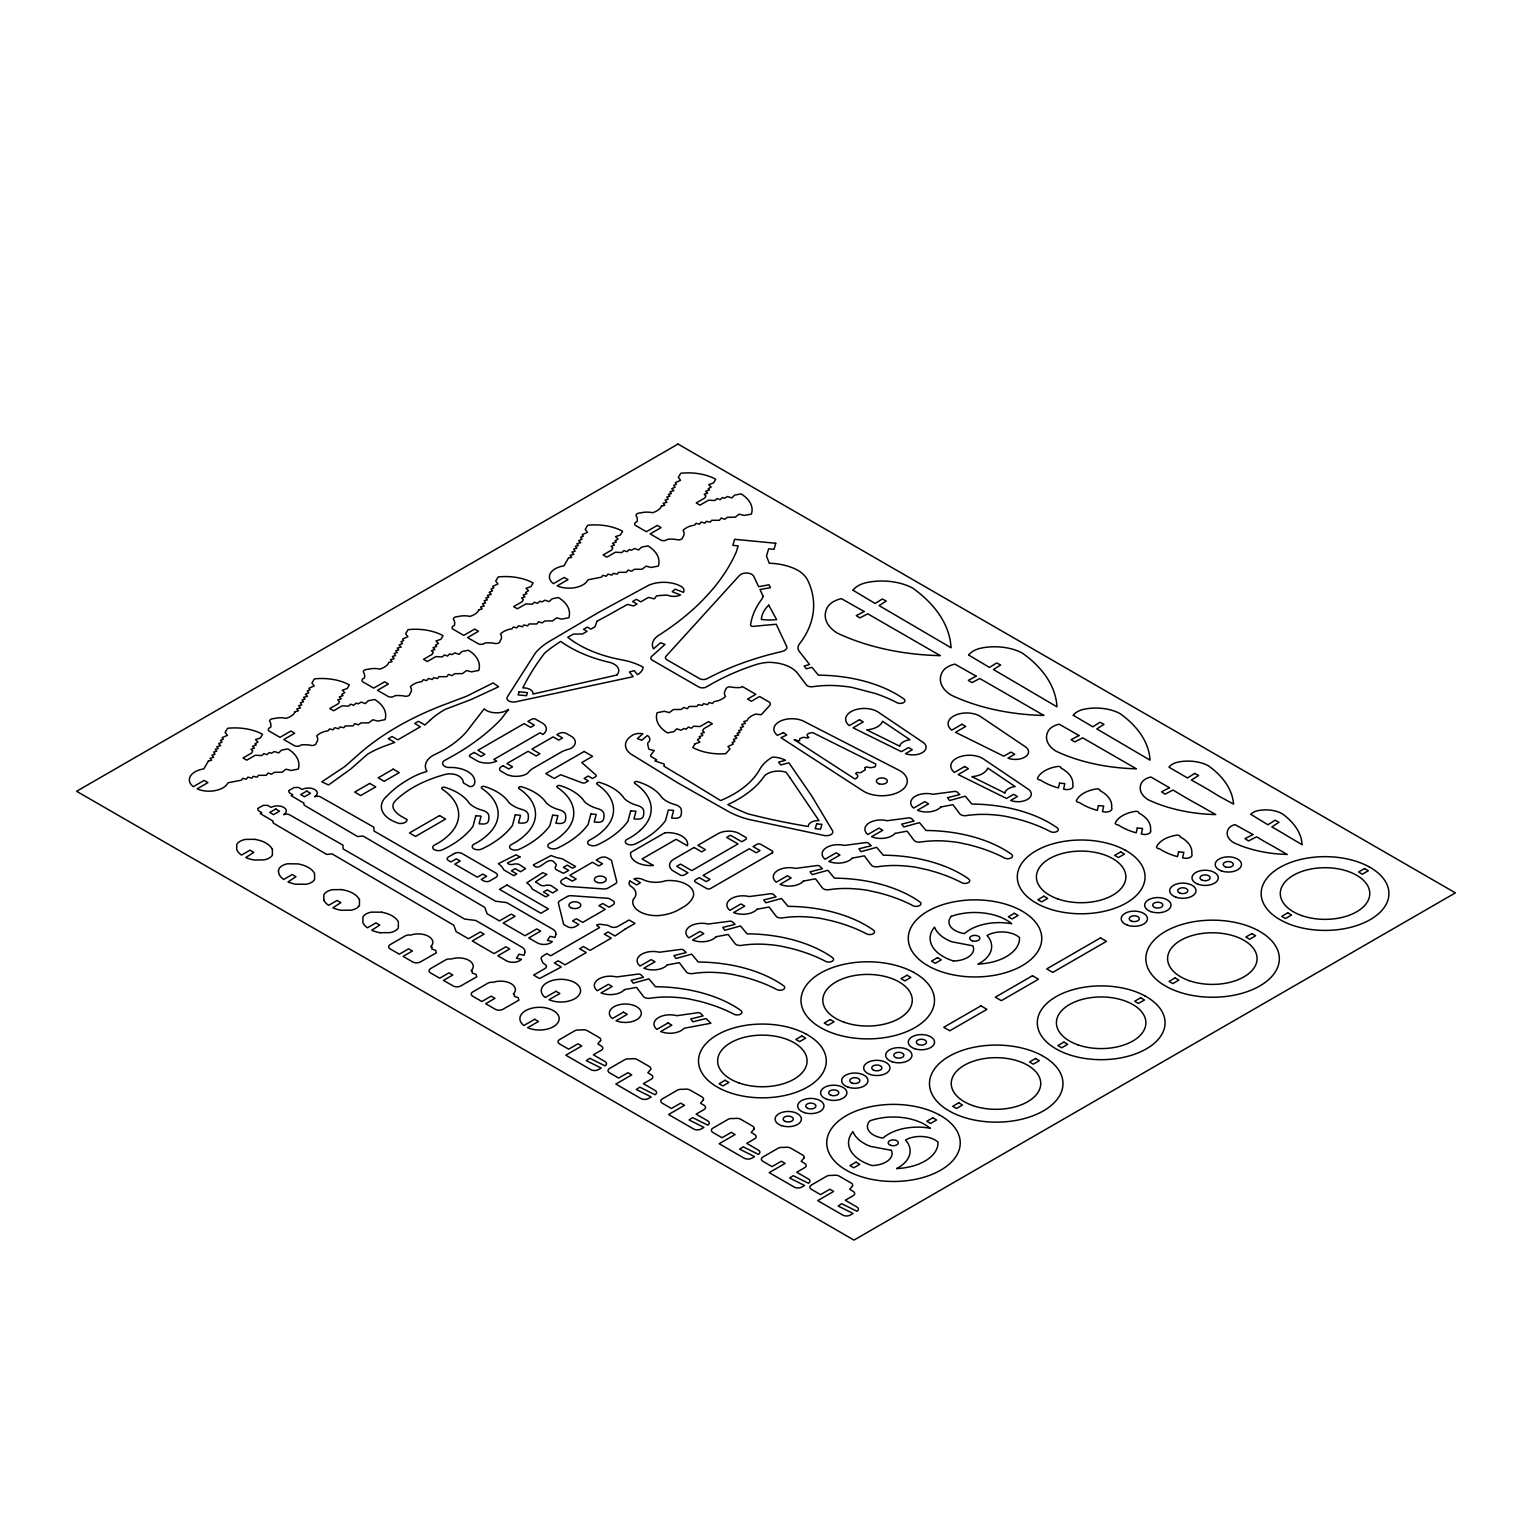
<?xml version="1.0" encoding="UTF-8"?>
<svg xmlns="http://www.w3.org/2000/svg" width="1532" height="1532" viewBox="0 0 1532 1532"><rect width="100%" height="100%" fill="white"/><g stroke="black" fill="none" stroke-linecap="round" stroke-linejoin="round"><path stroke-width="1.5" d="M359.407 905.489L359.503 899.476M772.051 853.018L710.484 888.56A2.662 1.532 0 0 1 706.731 888.56L695.413 882.03A2.662 1.532 0 0 1 695.413 879.866L699.32 877.606L706.271 881.609L710.044 879.425L703.092 875.423L749.301 848.747L756.253 852.769L760.025 850.586L753.074 846.564L756.98 844.304A2.662 1.532 0 0 1 760.734 844.304L772.071 850.835A2.662 1.532 0 0 1 772.051 853.018M254.848 839.325L245.331 839.421A13.156 7.603 0 0 0 236.751 844.553L236.713 849.609A23.842 13.769 0 0 0 241.52 855.086L250.022 850.164L253.795 852.347L245.829 857.537A23.784 13.731 0 0 0 254.523 860.027L264.04 859.892A13.079 7.564 0 0 0 272.37 855.22L272.428 849.188M341.923 889.594L332.406 889.69A13.156 7.603 0 0 0 323.827 894.841L323.788 899.878M380.472 932.72L389.99 932.624A13.079 7.564 0 0 0 398.32 927.932L398.377 921.919A24.704 14.267 0 0 0 381.66 912.249M381.717 912.172L371.28 912.134A13.079 7.564 0 0 0 362.95 916.825L362.892 922.838A24.11 13.922 0 0 0 367.469 927.798L375.972 922.877L379.745 925.06L371.778 930.25A23.784 13.731 0 0 0 380.453 932.739M1257.753 930.326L1261.717 932.605A66.757 38.549 0 0 1 1259.783 985.957A66.757 38.549 0 0 1 1167.384 987.068L1163.439 984.789A66.757 38.549 0 0 1 1165.373 931.456A66.757 38.549 0 0 1 1257.772 930.345M386.409 796.506A32.804 18.939 0 0 0 399.258 823.469A6.607 3.811 0 0 0 407.091 819.62L403.663 817.628A34.202 19.744 0 0 1 394.107 809.873A18.537 10.705 0 0 1 395.562 800.604A113.023 65.263 0 0 1 446.272 774.158A12.141 7.009 0 0 1 459.504 776.513A17.331 10.015 0 0 1 463.373 782.909L469.884 786.682A4.768 2.758 0 0 0 474.211 784.537A24.282 14.018 0 0 0 448.263 767.494A7.354 4.251 0 0 1 442.805 764.43A7.354 4.251 0 0 1 444.969 760.217A272.351 157.241 0 0 0 500.983 719.217L508.547 709.488L506.881 710.331A14.573 8.426 0 0 1 484.169 708.876L466.398 731.875A120.243 69.419 0 0 1 433.92 754.95A26.465 15.282 0 0 0 426.968 771.419A60.974 35.198 0 0 0 412.874 776.973A126.85 73.23 0 0 0 386.504 796.544M254.81 839.383A24.569 14.19 0 0 1 272.275 849.226M323.75 899.878A23.842 13.769 0 0 0 328.595 905.355L337.097 900.452L340.87 902.635L332.904 907.806A23.784 13.731 0 0 0 341.598 910.295L351.115 910.18A13.079 7.564 0 0 0 359.445 905.489M341.885 889.671A24.569 14.19 0 0 1 359.35 899.495M640.433 830.133A67.791 39.143 0 0 0 634.842 783.484A2.107 1.226 0 0 1 637.618 781.665A51.935 29.989 0 0 1 661.92 797.617A30.2 17.446 0 0 0 675.229 804.664A10.647 6.147 0 0 1 681.319 809.815A52.203 30.142 0 0 1 681.3 814.009L680.859 815.694A5.324 3.064 0 0 1 674.903 818.279L671.61 818.031L673.64 810.39L668.335 809.988L665.558 820.52A105.67 61.012 0 0 1 638.04 842.6L635.263 843.941A6.166 3.562 0 0 1 626.684 843.864A5.573 3.217 0 0 1 627.182 839.287L630.112 837.717A71.315 41.172 0 0 0 640.453 830.133M953.574 961.024A44.715 25.814 0 0 1 934.52 927.128A41.211 23.784 0 0 0 939.461 934.328L941.988 936.473A41.211 23.784 0 0 0 951.774 941.797L972.877 945.818A20.835 12.026 0 0 1 953.536 961.004M519.98 856.943L507.494 862.918A3.6 2.068 0 0 0 509.735 864.374A4.328 2.49 0 0 0 513.737 864.144A6.281 3.639 0 0 1 519.099 864.412L525.591 868.644L520.554 871.746L515.173 868.644L511.401 870.827L516.763 873.929L513.756 875.672L503.875 869.965A28.265 16.316 0 0 0 498.34 863.703L516.073 854.799L519.98 856.943M278.403 870.846L279.13 874.485A24.11 13.922 0 0 0 283.707 879.445L292.21 874.523L295.982 876.706L288.016 881.896A24.072 13.903 0 0 0 295.791 884.232L306.228 884.251A13.079 7.564 0 0 0 314.558 879.579L314.615 873.546A24.704 14.267 0 0 0 297.917 863.895L287.518 863.78A13.079 7.564 0 0 0 279.188 868.452L278.403 870.846M808.647 737.562L807.192 737.964A11.299 6.53 0 0 0 803.074 737.352A18.078 10.437 0 0 1 800.087 738.443A7.315 4.232 0 0 0 799.685 740.626L798.325 741.067A13.558 7.832 0 0 0 794.131 739.611L854.703 778.888A6.76 3.907 0 0 0 856.962 777.95A25.47 14.707 0 0 1 857.939 776.035A11.509 6.645 0 0 0 855.641 773.507L856.943 772.358A5.994 3.466 0 0 0 861.156 772.492A25.47 14.707 0 0 1 865.216 769.945A16.239 9.384 0 0 0 864.776 767.609L866.48 766.881A10.628 6.128 0 0 0 871.344 767.666A25.47 14.707 0 0 1 875.059 766.9A16.967 9.805 0 0 0 875.749 764.047L812.783 732.66A9.23 5.324 0 0 0 808.341 733.522L807.096 734.805A8.694 5.017 0 0 0 808.494 737.313L808.647 737.562M533.462 864.948C539.877 873.412 548.073 853.381 555.235 863.473A4.309 2.49 0 0 1 555.58 866.48A6.281 3.639 0 0 0 556.059 869.582L563.393 873.317L568.755 870.406L563.393 867.323L567.166 865.14L572.547 868.223L575.553 866.499L562.053 858.705A28.265 16.316 0 0 1 551.194 855.507L533.538 864.795M535.587 881.781L540.585 885.151A4.309 2.49 0 0 0 545.794 885.343A6.281 3.639 0 0 1 551.156 885.63L557.591 889.996L552.612 892.965L547.23 889.862L543.458 892.045L548.839 895.148L545.813 896.871L532.313 889.077A28.265 16.316 0 0 0 526.778 882.815L542.654 872.704L546.924 874.389L535.587 881.781M1059.531 783.197L1058.459 787.927A53.697 31.004 0 0 1 1040.458 780.056A3.179 1.838 0 0 1 1037.451 778.313A28.246 16.316 0 0 1 1058.095 766.402A2.834 1.628 0 0 1 1061.082 768.145A35.945 20.759 0 0 1 1072.745 785.073A5.975 3.447 0 0 1 1071.347 788.578A5.975 3.447 0 0 1 1065.314 789.459L1063.591 789.133L1064.817 783.58L1059.531 783.197M1098.387 805.64L1097.333 810.371A53.697 31.004 0 0 1 1079.332 802.5A3.179 1.838 0 0 1 1076.326 800.757A28.246 16.316 0 0 1 1096.95 788.846A2.834 1.628 0 0 1 1099.957 790.589A35.945 20.759 0 0 1 1111.619 807.517A5.975 3.447 0 0 1 1110.221 811.022A5.975 3.447 0 0 1 1104.189 811.903L1102.466 811.577L1103.691 806.024L1098.387 805.64M1137.261 828.065L1136.208 832.814A53.697 31.004 0 0 1 1118.207 824.925A3.179 1.838 0 0 1 1115.2 823.201A28.246 16.316 0 0 1 1135.825 811.29A2.834 1.628 0 0 1 1138.831 813.013A35.945 20.759 0 0 1 1150.494 829.942A5.975 3.447 0 0 1 1149.096 833.446A5.975 3.447 0 0 1 1143.044 834.327L1141.321 834.002L1142.566 828.467L1137.261 828.065M1178.548 851.907L1177.476 856.637A53.697 31.004 0 0 1 1159.475 848.766A3.179 1.838 0 0 1 1156.468 847.024A28.246 16.316 0 0 1 1177.112 835.112A2.834 1.628 0 0 1 1180.119 836.855A35.945 20.759 0 0 1 1191.762 853.784A5.975 3.447 0 0 1 1190.364 857.288A5.975 3.447 0 0 1 1184.332 858.169L1182.608 857.843L1183.834 852.29L1178.548 851.907M524.844 952.272L524.116 955.279L519.08 954.206L516.456 958.228L521.474 959.319A9.518 5.496 0 0 1 505.847 960.449L497.823 955.796L509.677 948.959L505.905 946.776L494.051 953.613L472.258 940.954L484.074 934.156L480.32 931.973L468.486 938.771L456.153 931.628L453.817 925.251L332.118 853.899L326.68 854.416L274.094 823.565A4.27 2.47 0 0 1 273.06 821.095L260.229 813.569L261.838 812.669L258.314 810.6L257.721 808.513L263.178 805.43L267.602 805.315L271.145 807.364A8.905 5.132 0 0 1 283.726 807.364A8.905 5.132 0 0 1 283.726 814.641A4.347 2.509 0 0 1 289.529 814.794L342.938 845.109L343.091 848.9L464.656 919.085L475.667 920.445L521.857 947.121A10.552 6.09 0 0 1 524.844 952.272M555.79 934.405L555.063 937.412L550.026 936.32L547.422 940.361L552.324 941.567A9.518 5.496 0 0 1 536.794 942.582L528.789 937.929L540.643 931.092L536.851 928.909L525.016 935.746L503.205 923.087L515.039 916.289L511.267 914.106L499.432 920.904L487.099 913.742L484.763 907.384L363.065 836.032L357.626 836.549L305.04 805.698A4.27 2.47 0 0 1 304.025 803.208L291.195 795.702L292.804 794.782L289.28 792.714L288.686 790.646L294.144 787.544L298.568 787.448L302.11 789.497A8.905 5.132 0 0 1 314.692 789.497A8.905 5.132 0 0 1 314.692 796.755A4.347 2.509 0 0 1 320.494 796.908L373.885 827.223L374.038 831.033L495.602 901.218L506.613 902.578L552.803 929.235A10.552 6.09 0 0 1 555.79 934.405M475.801 815.733L473.024 826.265A105.67 61.012 0 0 1 445.506 848.326L442.71 849.686A6.166 3.562 0 0 1 434.15 849.609A5.573 3.217 0 0 1 434.648 845.013L437.558 843.443A71.315 41.172 0 0 0 447.918 835.878A67.791 39.143 0 0 0 442.308 789.229A2.107 1.226 0 0 1 445.084 787.391A51.935 29.989 0 0 1 469.386 803.362A30.2 17.446 0 0 0 482.695 810.39A10.647 6.147 0 0 1 488.785 815.56A52.203 30.142 0 0 1 488.765 819.754L488.306 821.439A5.324 3.064 0 0 1 482.369 824.024L479.076 823.776L481.105 816.135L475.801 815.733M515.269 814.871L512.492 825.384A105.67 61.012 0 0 1 484.974 847.464L482.197 848.805A6.166 3.562 0 0 1 473.618 848.728A5.573 3.217 0 0 1 474.116 844.151L477.046 842.581A71.315 41.172 0 0 0 487.387 834.997A67.791 39.143 0 0 0 481.776 788.348A2.107 1.226 0 0 1 484.552 786.529A51.935 29.989 0 0 1 508.854 802.481A30.2 17.446 0 0 0 522.163 809.528A10.647 6.147 0 0 1 528.253 814.679A52.203 30.142 0 0 1 528.234 818.892L527.793 820.558A5.324 3.064 0 0 1 521.837 823.144L518.544 822.895L520.574 815.254L515.269 814.871M552.631 815.216L549.854 825.729A105.67 61.012 0 0 1 522.335 847.809L519.559 849.168A6.166 3.562 0 0 1 510.979 849.073A5.573 3.217 0 0 1 511.477 844.496L514.407 842.926A71.315 41.172 0 0 0 524.748 835.361A67.791 39.143 0 0 0 519.137 788.693A2.107 1.226 0 0 1 521.914 786.873A51.935 29.989 0 0 1 546.215 802.845A30.2 17.446 0 0 0 559.525 809.873A10.647 6.147 0 0 1 565.614 815.043A52.203 30.142 0 0 1 565.595 819.237L565.155 820.903A5.324 3.064 0 0 1 559.218 823.488L555.905 823.259L557.935 815.598L552.631 815.216M590.912 813.99L588.116 824.522A105.67 61.012 0 0 1 560.597 846.583L557.82 847.943A6.166 3.562 0 0 1 549.241 847.866A5.573 3.217 0 0 1 549.739 843.289L552.669 841.719A71.315 41.172 0 0 0 563.01 834.136A67.791 39.143 0 0 0 557.399 787.486A2.107 1.226 0 0 1 560.176 785.667A51.935 29.989 0 0 1 584.496 801.619A30.2 17.446 0 0 0 597.786 808.666A10.647 6.147 0 0 1 603.895 813.818A52.203 30.142 0 0 1 603.857 818.011L603.417 819.697A5.324 3.064 0 0 1 597.48 822.282L594.186 822.033L596.197 814.392L590.912 813.99M630.667 810.868L627.89 821.382A105.67 61.012 0 0 1 600.372 843.462L597.595 844.802A6.166 3.562 0 0 1 589.016 844.726A5.573 3.217 0 0 1 589.514 840.149L592.444 838.578A71.315 41.172 0 0 0 602.785 830.995A67.791 39.143 0 0 0 597.174 784.346A2.107 1.226 0 0 1 599.95 782.526A51.935 29.989 0 0 1 624.271 798.478A30.2 17.446 0 0 0 637.561 805.526A10.647 6.147 0 0 1 643.67 810.696A52.203 30.142 0 0 1 643.632 814.89L643.191 816.556A5.324 3.064 0 0 1 637.255 819.141L633.961 818.892L635.972 811.251L630.667 810.868M775.728 543.266L774.043 549.337L768.662 548.801L766.479 556.001L769.255 563.202A45.807 26.446 0 0 1 797.215 569.942L799.723 571.455A42.839 24.723 0 0 1 807.862 580.59L808.379 581.662A163.809 94.582 0 0 1 799.398 644.014A15.971 9.211 0 0 0 799.417 651.56L809.585 664.524L804.128 666.018L806.426 668.814L811.883 667.301L818.452 675.172A111.683 64.478 0 0 1 903.861 698.937A4.749 2.738 0 0 1 903.535 702.613A4.749 2.738 0 0 1 897.178 702.805L895.875 702.096A127.558 73.632 0 0 0 875.117 693.441L851.773 687.351A75.106 43.356 0 0 0 842.083 686.106L837.927 685.762A66.125 38.185 0 0 0 812.803 686.719A5.477 3.16 0 0 1 806.407 684.938L798.115 673.965A31.789 18.365 0 0 0 767.877 662.36A37.381 21.582 0 0 0 756.195 664.524A210.688 121.641 0 0 0 710.005 684.861L706.405 686.949A5.439 3.141 0 0 1 698.707 686.968L652.364 660.215A5.343 3.083 0 0 1 651.502 656.5L665.022 644.417L660.56 642.712L653.475 648.898A24.301 14.018 0 0 1 658.683 635.34A340.679 196.69 0 0 0 702.69 600.161L709.814 592.501A340.679 196.69 0 0 0 736.317 551.922L738.118 545.871L732.851 545.354L734.632 539.302L775.728 543.266M519.042 691.832L518.122 694.877L526.51 695.72L527.429 692.675L519.042 691.832M816.652 823.852L815.196 828.697L820.463 829.214L821.918 824.369L816.652 823.852M597.02 621.245L594.971 626.779L590.854 629.154L587.311 627.105L583.539 629.288L587.082 631.337L582.428 634.018L573.523 634.057L567.759 637.255A106.512 61.491 0 0 0 622.011 659.89A53.007 30.602 0 0 1 643.114 667.205A19.514 11.26 0 0 1 637.503 674.654L634.21 670.652L629.384 671.993L633.156 676.57L631.241 677.106L515.48 701.867A6.568 3.792 0 0 1 508.835 700.928A6.568 3.792 0 0 1 507.226 697.098L535.415 652.996A76.447 44.141 0 0 1 550.926 640.491L598.093 612.685L648.515 585.339A24.723 14.267 0 0 1 681.797 586.833A10.245 5.917 0 0 1 683.483 592.348L675.133 589.169L672.184 591.735L680.534 594.933A10.245 5.917 0 0 1 667.416 595.125A61.95 35.772 0 0 0 656.519 595.891L654.394 598.84L648.419 597.423L640.778 601.846L636.393 599.318L632.62 601.502L636.986 604.029L633.597 605.983L627.622 604.412A655.141 378.232 0 0 0 610.081 614.16L597.02 621.245M431.89 947.351L431.89 949.093L435.682 950.338L436.352 952.827L420.323 961.981A5.324 3.064 0 0 1 412.797 961.981L403.108 956.389L412.414 951.008L408.623 948.825L399.335 954.206L390.22 948.94A5.324 3.064 0 0 1 390.22 944.593L405.348 935.861A5.324 3.064 0 0 1 410.461 935.056L410.653 935.095A14.65 8.464 0 0 1 428.558 936.358A14.65 8.464 0 0 1 430.76 946.699L431.89 947.351M472.258 971.345L472.277 973.107L476.069 974.352L476.739 976.842L460.711 985.976A5.324 3.064 0 0 1 453.185 985.976L443.476 980.384L452.783 975.022L449.01 972.839L439.703 978.201L430.588 972.954A5.324 3.064 0 0 1 430.588 968.607L445.716 959.855A5.324 3.064 0 0 1 450.829 959.07L451.04 959.089A14.65 8.464 0 0 1 468.945 960.373A14.65 8.464 0 0 1 471.147 970.694L472.258 971.345M514.446 994.651L514.446 996.413L518.237 997.658L518.908 1000.147L502.898 1009.301A5.324 3.064 0 0 1 495.372 1009.301L485.663 1003.69L494.97 998.328L491.197 996.145L481.891 1001.507L472.775 996.26A5.324 3.064 0 0 1 472.775 991.913L487.904 983.18A5.324 3.064 0 0 1 493.017 982.376A14.65 8.464 0 0 1 511.113 983.678A14.65 8.464 0 0 1 513.316 994.019L514.446 994.651M600.621 1040.534L597.825 1043.867L601.674 1046.203A5.324 3.064 0 0 1 601.253 1050.282L593.363 1054.82L605.044 1061.58A5.209 3.007 0 0 1 605.025 1065.851L589.82 1058.267L586.296 1060.623L601.195 1068.053L598.399 1069.662A5.324 3.064 0 0 1 590.873 1069.662L565.806 1055.184L581.758 1045.992L577.966 1043.809L568.659 1049.171L559.563 1043.924A5.324 3.064 0 0 1 559.563 1039.577L574.672 1030.844A5.324 3.064 0 0 1 579.785 1030.04L582.715 1029.83A5.324 3.064 0 0 1 587.292 1030.691L599.242 1037.585A5.324 3.064 0 0 1 600.621 1040.534M650.64 1069.413L647.845 1072.745L651.694 1075.081A5.324 3.064 0 0 1 651.272 1079.16L643.383 1083.698L655.064 1090.458A5.209 3.007 0 0 1 655.045 1094.729L639.821 1087.146L636.297 1089.501L651.215 1096.931L648.419 1098.54A5.324 3.064 0 0 1 640.893 1098.54L615.826 1084.062L631.758 1074.87L627.986 1072.687L618.679 1078.049L609.564 1072.802A5.324 3.064 0 0 1 609.564 1068.455L624.692 1059.723A5.324 3.064 0 0 1 629.805 1058.918L632.735 1058.708A5.324 3.064 0 0 1 637.312 1059.569L649.242 1066.464A5.324 3.064 0 0 1 650.64 1069.413M703.36 1099.861L700.564 1103.193L704.414 1105.529A5.324 3.064 0 0 1 703.992 1109.589L696.102 1114.147L707.784 1120.888A5.209 3.007 0 0 1 707.765 1125.158L692.56 1117.575L689.036 1119.93L703.935 1127.38L701.158 1128.988A5.324 3.064 0 0 1 693.632 1128.988L668.565 1114.511L684.498 1105.319L680.725 1103.136L671.418 1108.498L662.303 1103.232A5.324 3.064 0 0 1 662.303 1098.904L677.431 1090.152A5.324 3.064 0 0 1 682.544 1089.367L685.455 1089.156A5.324 3.064 0 0 1 690.032 1090.018L701.982 1096.912A5.324 3.064 0 0 1 703.36 1099.861M753.993 1129.084L751.197 1132.416L755.027 1134.752A5.324 3.064 0 0 1 754.625 1138.812L746.735 1143.37L758.397 1150.111A5.209 3.007 0 0 1 758.378 1154.381L743.173 1146.798L739.65 1149.153L754.567 1156.603L751.772 1158.211A5.324 3.064 0 0 1 744.246 1158.211L719.178 1143.734L735.111 1134.542L731.338 1132.359L722.032 1137.721L712.916 1132.474A5.324 3.064 0 0 1 712.916 1128.127L728.045 1119.394A5.324 3.064 0 0 1 733.158 1118.59L736.088 1118.379A5.324 3.064 0 0 1 740.665 1119.241L752.595 1126.135A5.324 3.064 0 0 1 753.993 1129.084M804.013 1157.962L801.217 1161.294L805.047 1163.631A5.324 3.064 0 0 1 804.626 1167.69L796.736 1172.248L808.417 1178.989A5.209 3.007 0 0 1 808.398 1183.259L793.193 1175.676L789.669 1178.031L804.587 1185.481L801.791 1187.089A5.324 3.064 0 0 1 794.265 1187.089L769.198 1172.612L785.131 1163.42L781.358 1161.237L772.051 1166.599L762.936 1161.352A5.324 3.064 0 0 1 762.936 1157.005L778.065 1148.272A5.324 3.064 0 0 1 783.178 1147.468L786.088 1147.257A5.324 3.064 0 0 1 790.684 1148.119L802.615 1155.013A5.324 3.064 0 0 1 804.013 1157.962M852.52 1185.959L849.724 1189.292L853.554 1191.628A5.324 3.064 0 0 1 853.152 1195.707L845.262 1200.265L856.943 1207.005A5.209 3.007 0 0 1 856.905 1211.276L841.7 1203.692L838.176 1206.048L853.094 1213.478L850.298 1215.087A5.324 3.064 0 0 1 842.772 1215.087L817.705 1200.628L833.638 1191.417L829.865 1189.234L820.558 1194.615L811.443 1189.349A5.324 3.064 0 0 1 811.443 1185.002L826.571 1176.27A5.324 3.064 0 0 1 831.685 1175.465L834.614 1175.255A5.324 3.064 0 0 1 839.191 1176.116L851.122 1183.01A5.324 3.064 0 0 1 852.52 1185.959M763.166 596.484L762.036 598.801A142.342 82.192 0 0 0 750.546 624.903A2.355 1.36 0 0 0 753.361 626.377A683.1 394.394 0 0 1 769.773 624.826L776.264 624.29L786.318 645.661A7.603 4.385 0 0 1 782.124 651.464A241.252 139.297 0 0 0 707.075 678.695A5.419 3.141 0 0 1 699.55 678.619L667.014 659.832A5.343 3.083 0 0 1 666.056 656.232L739.496 575.419A7.717 4.462 0 0 1 747.003 573.045A7.717 4.462 0 0 1 753.687 576.147L758.646 586.679L768.968 584.803L770.424 587.656L759.987 589.552L763.204 596.408M208.371 761.117L203.833 768.873A19.648 11.356 0 0 0 193.319 786.682L204.139 780.439L207.912 782.622L197.111 788.865A19.648 11.356 0 0 0 227.962 782.795L241.386 780.171L242.841 778.333L246.25 779.233L247.916 777.107L251.803 778.141L253.22 776.36L257.089 777.107L258.487 775.326L266.281 775.307L268.081 773.066L271.604 774.273L274.171 772.32L282.003 772.243L286.044 769.179L291.023 770.481L298.242 769.083A40.062 23.133 0 0 0 287.863 748.899L281.505 750.144L278.594 752.959L274.4 751.523L271.375 753.265L269.23 752.538L267.028 754.682L263.83 753.591L261.8 755.563L255.327 755.238L246.824 760.159L243.052 757.976L251.554 753.074L252.742 751.006L251.018 749.32L254.427 748.152L252.531 746.314L256.246 745.031L254.982 743.805L257.989 742.062L255.499 739.63L260.402 737.945L262.546 734.288A40.062 23.133 0 0 0 227.598 728.294L225.147 732.468L227.425 735.341L222.102 737.677L223.27 739.152L220.531 740.358L221.987 742.177L218.597 743.671L220.685 745.701L216.797 746.735L218.233 748.554L215.265 749.34L216.778 751.235L213.676 752.059L214.978 754.28L211.895 755.104L213.676 757.344L210.018 758.321L211.569 760.274L208.371 761.117M295.14 711.71L293.952 713.74A19.38 11.184 0 0 1 286.178 718.336A15.416 8.905 0 0 0 274.036 718.585A4.194 2.432 0 0 0 269.613 721.132A19.954 11.528 0 0 1 270.628 727.317A4.5 2.604 0 0 0 268.885 730.936L279.992 737.352L290.908 731.032L294.68 733.215L283.765 739.535L294.853 745.931A4.5 2.604 0 0 0 301.134 744.916A19.954 11.528 0 0 1 311.839 745.51A4.194 2.432 0 0 0 316.262 742.963A15.416 8.905 0 0 0 316.684 735.954A19.38 11.184 0 0 1 324.631 731.453L328.154 730.764L329.629 728.926L333.019 729.826L334.704 727.7L338.591 728.734L340.008 726.953L343.857 727.7L345.275 725.919L353.069 725.919L354.85 723.659L358.373 724.866L360.958 722.913L368.772 722.855L372.812 719.772L377.791 721.093L385.03 719.676A40.062 23.133 0 0 0 374.631 699.492L368.274 700.737L365.363 703.571L361.169 702.116L358.143 703.858L355.999 703.131L353.796 705.275L350.617 704.184L348.587 706.156L342.096 705.85L333.612 710.752L329.82 708.569L338.323 703.667L339.53 701.618L337.787 699.913L341.196 698.745L339.3 696.907L343.015 695.643L341.751 694.398L344.757 692.655L342.268 690.243L347.17 688.557L349.315 684.881A40.062 23.133 0 0 0 314.366 678.887L311.915 683.061L314.194 685.934L308.87 688.27L310.058 689.745L307.3 690.951L308.755 692.77L305.366 694.264L307.472 696.294L303.566 697.328L305.002 699.147L302.034 699.933L303.547 701.828L300.444 702.652L301.766 704.873L298.683 705.697L300.464 707.937L296.787 708.914L298.338 710.867L295.14 711.71M388.86 662.475L387.673 664.505A19.38 11.184 0 0 1 379.879 669.101A15.416 8.905 0 0 0 367.737 669.35A4.194 2.432 0 0 0 363.314 671.897A19.954 11.528 0 0 1 364.348 678.082A4.5 2.604 0 0 0 362.586 681.702L373.693 688.117L384.609 681.797L388.4 683.981L377.466 690.3L388.573 696.696A4.5 2.604 0 0 0 394.854 695.7A19.954 11.528 0 0 1 405.54 696.294A4.194 2.432 0 0 0 409.982 693.728A15.416 8.905 0 0 0 410.385 686.719A19.38 11.184 0 0 1 418.351 682.219L421.855 681.548L423.33 679.691L426.719 680.591L428.405 678.485L432.292 679.499L433.709 677.718L437.558 678.485L438.975 676.684L446.77 676.684L448.55 674.425L452.093 675.65L454.659 673.678L462.473 673.62L466.513 670.537L471.492 671.859L478.731 670.442A40.062 23.133 0 0 0 468.352 650.257L461.975 651.502L459.064 654.336L454.87 652.9L451.863 654.643L449.719 653.896L447.497 656.041L444.318 654.949L442.288 656.922L435.816 656.615L427.313 661.518L423.521 659.335L432.024 654.432L433.23 652.383L431.488 650.698L434.897 649.511L433.02 647.672L436.735 646.408L435.452 645.163L438.478 643.421L435.969 641.008L440.871 639.323L443.035 635.646A40.062 23.133 0 0 0 408.067 629.652L405.635 633.827L407.914 636.699L402.59 639.035L403.759 640.51L401.02 641.717L402.456 643.555L399.067 645.029L401.173 647.078L397.267 648.113L398.722 649.932L395.754 650.717L397.248 652.594L394.164 653.417L395.467 655.639L392.384 656.462L394.164 658.703L390.507 659.679L392.058 661.633L388.86 662.475M478.942 609.774L477.754 611.804A19.38 11.184 0 0 1 469.979 616.4A15.416 8.905 0 0 0 457.819 616.63A4.194 2.432 0 0 0 453.395 619.196A19.954 11.528 0 0 1 454.43 625.362A4.5 2.604 0 0 0 452.687 629.001L463.775 635.397L474.709 629.097L478.482 631.28L467.566 637.58L478.654 643.995A4.5 2.604 0 0 0 484.935 642.98A19.954 11.528 0 0 1 495.64 643.574A4.194 2.432 0 0 0 500.064 641.027A15.416 8.905 0 0 0 500.485 634.018A19.38 11.184 0 0 1 508.433 629.518L511.956 628.829L513.412 626.99L516.82 627.89L518.486 625.765L522.393 626.799L523.791 625.018L527.659 625.765L529.076 623.984L536.87 623.964L538.651 621.724L542.175 622.93L544.76 620.977L552.573 620.9L556.614 617.836L561.593 619.139L568.812 617.741A40.062 23.133 0 0 0 558.433 597.557L552.075 598.801L549.165 601.616L544.971 600.18L541.945 601.923L539.8 601.195L537.598 603.34L534.419 602.248L532.37 604.221L525.897 603.895L517.395 608.817L513.622 606.634L522.125 601.731L523.331 599.663L521.589 597.978L524.997 596.81L523.101 594.971L526.817 593.688L525.553 592.463L528.559 590.72L526.07 588.288L530.972 586.603L533.117 582.945A40.062 23.133 0 0 0 498.168 576.951L495.717 581.126L497.996 583.998L492.672 586.316L493.859 587.809L491.102 589.016L492.557 590.835L489.168 592.329L491.274 594.359L487.368 595.393L488.804 597.212L485.835 597.997L487.348 599.893L484.246 600.716L485.548 602.938L482.465 603.742L484.265 606.002L480.588 606.959L482.14 608.932L478.942 609.774M568.449 558.108L563.91 565.863A19.648 11.356 0 0 0 553.397 583.673L564.197 577.43L567.97 579.613L557.169 585.856A19.648 11.356 0 0 0 588.02 579.785L601.444 577.162L602.919 575.323L606.308 576.204L607.993 574.098L611.881 575.132L613.298 573.351L617.147 574.098L618.564 572.317L626.358 572.298L628.139 570.057L631.682 571.264L634.248 569.31L642.061 569.234L646.102 566.151L651.081 567.472L658.32 566.074A40.062 23.133 0 0 0 647.94 545.89L641.563 547.135L638.653 549.95L634.459 548.513L631.433 550.256L629.307 549.528L627.086 551.673L623.907 550.582L621.877 552.554L615.385 552.229L606.902 557.15L603.11 554.967L611.613 550.045L612.819 547.996L611.077 546.311L614.485 545.143L612.589 543.305L616.324 542.022L615.041 540.796L618.066 539.053L615.558 536.621L620.46 534.936L622.605 531.259A40.062 23.133 0 0 0 587.656 525.265L585.224 529.459L587.503 532.332L582.16 534.649L583.347 536.143L580.59 537.349L582.045 539.168L578.656 540.662L580.762 542.692L576.855 543.726L578.311 545.545L575.343 546.33L576.836 548.226L573.753 549.05L575.055 551.271L571.972 552.075L573.753 554.335L570.076 555.293L571.647 557.265L568.449 558.108M661.537 506.096L660.349 508.126A19.38 11.184 0 0 1 652.575 512.722A15.416 8.905 0 0 0 640.414 512.952A4.194 2.432 0 0 0 635.991 515.518A19.954 11.528 0 0 1 637.025 521.684A4.5 2.604 0 0 0 635.282 525.323L646.37 531.719L657.305 525.419L661.077 527.602L650.162 533.902L661.25 540.317A4.5 2.604 0 0 0 667.531 539.302A19.954 11.528 0 0 1 678.236 539.896A4.194 2.432 0 0 0 682.659 537.349A15.416 8.905 0 0 0 683.081 530.34A19.38 11.184 0 0 1 691.028 525.84L694.551 525.15L696.007 523.312L699.415 524.193L701.082 522.086L704.988 523.121L706.386 521.34L710.254 522.086L711.671 520.305L719.446 520.286L721.246 518.046L724.77 519.252L727.355 517.299L735.168 517.222L739.209 514.139L744.188 515.461L751.408 514.063A40.062 23.133 0 0 0 741.028 493.878L734.671 495.123L731.76 497.938L727.566 496.502L724.54 498.245L722.395 497.517L720.193 499.662L717.014 498.57L714.965 500.524L708.493 500.217L699.99 505.139L696.217 502.956L704.72 498.034L705.926 495.985L704.184 494.3L707.592 493.132L705.697 491.293L709.412 490.01L708.148 488.785L711.154 487.042L708.665 484.61L713.567 482.925L715.712 479.248A40.062 23.133 0 0 0 680.763 473.254L678.312 477.429L680.591 480.32L675.267 482.637L676.455 484.131L673.697 485.338L675.152 487.157L671.763 488.651L673.869 490.68L669.963 491.715L671.399 493.534L668.431 494.319L669.944 496.215L666.841 497.038L668.144 499.26L665.06 500.064L666.86 502.324L663.184 503.281L664.735 505.254L661.537 506.096M694.973 743.824L692.828 747.501A40.062 23.133 0 0 0 725.651 753.687L729.96 748.976L727.949 746.448L733.273 744.112L732.105 742.637L734.843 741.431L733.388 739.592L736.777 738.118L734.69 736.069L738.577 735.034L737.141 733.215L740.109 732.43L738.596 730.534L741.699 729.73L740.396 727.509L743.48 726.685L741.699 724.445L745.356 723.468L743.805 721.515L747.003 720.672L748.191 718.623A19.38 11.184 0 0 1 755.985 714.027A15.416 8.905 0 0 0 761.327 714.64L769.734 705.429A5.324 3.064 0 0 0 768.796 701.828L759.604 696.505L751.369 701.273L747.578 699.09L755.831 694.322L742.369 686.566A4.5 2.604 0 0 0 741.009 687.447A19.954 11.528 0 0 1 730.304 686.853A4.194 2.432 0 0 0 725.881 689.419A15.416 8.905 0 0 0 725.479 696.428A19.38 11.184 0 0 1 717.512 700.928L713.989 701.599L712.533 703.456L709.125 702.556L707.458 704.663L703.552 703.648L702.154 705.429L698.286 704.663L696.868 706.443L689.094 706.463L687.293 708.722L683.77 707.497L681.204 709.469L673.371 709.527L669.331 712.61L664.352 711.288L657.132 712.706A40.062 23.133 0 0 0 667.512 732.89L673.869 731.645L676.78 728.811L680.974 730.247L684 728.504L686.144 729.251L688.347 727.106L691.545 728.198L693.575 726.225L700.047 726.532L708.55 721.629L712.323 723.813L703.82 728.715L702.613 730.764L704.356 732.449L700.947 733.617L702.843 735.456L699.128 736.739L700.392 737.984L697.386 739.726L699.875 742.139L694.973 743.824M853.018 590.241L875.155 603.493L882.336 598.974L886.281 601.042L879.1 605.58L951.046 647.749A172.254 99.446 0 0 0 950.415 641.774A140.484 81.119 0 0 0 949.323 636.431A172.254 99.446 0 0 0 912.632 588.077A45.002 25.987 0 0 0 867.572 582.371A23.899 13.788 0 0 0 853.018 590.241M968.703 655.064L989.481 667.435L996.7 662.935L1000.626 665.022L993.425 669.522L1056.946 706.807A154.617 89.277 0 0 0 1056.391 701.445A126.467 73.019 0 0 0 1055.414 696.639A155.096 89.545 0 0 0 1022.361 653.111A40.521 23.401 0 0 0 981.801 647.979A21.505 12.428 0 0 0 968.703 655.064M1073.3 715.272L1092.852 726.819L1100.014 722.261L1103.978 724.349L1096.797 728.906L1150.015 760.14L1149.957 759.106A134.854 77.864 0 0 0 1149.536 755.602A109.959 63.482 0 0 0 1148.694 751.408A134.854 77.864 0 0 0 1119.969 713.567A35.236 20.337 0 0 0 1084.694 709.105A18.71 10.801 0 0 0 1073.3 715.272M654.126 750.546L650.564 755.506A2.815 1.628 0 0 0 651.387 756.789L656.749 759.891L654.93 760.925L663.567 763.817A2.662 1.532 0 0 1 664.122 765.54L663.758 766A655.141 378.232 0 0 0 680.648 776.13L720.634 800.566A106.512 61.491 0 0 0 759.834 769.236A53.007 30.602 0 0 1 772.511 757.057A19.514 11.26 0 0 1 785.418 760.293L778.505 762.189L780.803 764.985L788.731 762.802L789.669 763.913L811.692 795.893L832.546 830.746A6.568 3.792 0 0 1 830.938 834.576A6.568 3.792 0 0 1 824.293 835.514L747.922 819.237A76.447 44.141 0 0 1 726.264 810.275L678.102 783.043L630.744 753.936A24.723 14.267 0 0 1 633.31 734.728A10.226 5.917 0 0 1 642.885 733.751L637.35 738.577L641.812 740.282L647.347 735.456A10.226 5.917 0 0 1 647.691 743.02A61.95 35.772 0 0 0 648.993 749.32L654.126 750.546M1250.84 814.335L1267.941 824.79L1275.064 820.214L1279.048 822.282L1271.809 826.916A434.475 250.846 0 0 1 1287.972 836.376L1302.2 844.745L1301.319 839.096A90.848 52.452 0 0 0 1281.978 813.588A23.746 13.711 0 0 0 1258.212 810.581A12.601 7.277 0 0 0 1250.84 814.335M629.939 881.053L629.786 881.226A8.445 4.883 0 0 0 630.686 886.128A19.246 11.107 0 0 1 633.176 899.437A23.708 13.692 0 0 0 658.511 915.6A36.864 21.276 0 0 0 679.193 909.491L682.966 907.308A36.864 21.276 0 0 0 693.556 895.377A23.708 13.692 0 0 0 665.558 880.747A19.246 11.107 0 0 1 642.521 879.311A8.445 4.883 0 0 0 633.999 878.793L640.414 882.738L636.623 884.922L629.939 881.053M624.482 989.615L624.233 989.902A15.971 9.23 0 0 1 601.042 992.928L612.168 986.493L608.395 984.31L597.269 990.744A15.971 9.23 0 0 1 597.863 979.599A15.971 9.23 0 0 1 616.611 976.937L637.887 974.122A2.662 1.532 0 0 1 640.855 974.812L643.459 977.263L631.127 980.327L633.233 983.161L648.898 978.852L655.485 986.723A111.683 64.478 0 0 1 740.875 1010.488A4.749 2.738 0 0 1 740.55 1014.146A4.749 2.738 0 0 1 734.192 1014.337L732.89 1013.648A127.558 73.632 0 0 0 698.381 1001.009L688.787 998.902A75.106 43.356 0 0 0 679.097 997.638L674.942 997.313A66.125 38.185 0 0 0 649.836 998.27A5.477 3.16 0 0 1 643.421 996.489L636.527 987.374L624.482 989.615M667.282 964.911L667.014 965.198A15.971 9.23 0 0 1 643.823 968.224L654.968 961.79L651.177 959.607L640.05 966.041A15.971 9.23 0 0 1 640.644 954.896A15.971 9.23 0 0 1 659.392 952.234L680.687 949.419A2.662 1.532 0 0 1 683.636 950.108L686.24 952.559L673.908 955.623L676.014 958.457L691.698 954.149L698.266 962.019A111.683 64.478 0 0 1 783.675 985.785A4.749 2.738 0 0 1 783.35 989.461A4.749 2.738 0 0 1 776.992 989.634L775.671 988.944A127.558 73.632 0 0 0 741.162 976.305L731.587 974.199A75.106 43.356 0 0 0 721.878 972.935L717.742 972.609A66.125 38.185 0 0 0 692.617 973.567A5.477 3.16 0 0 1 686.202 971.786L679.327 962.67L667.282 964.911M716.095 936.741L715.827 937.029A15.971 9.23 0 0 1 692.636 940.054L703.782 933.62L699.99 931.437L688.864 937.852A15.971 9.23 0 0 1 689.457 926.726A15.971 9.23 0 0 1 708.205 924.045L729.5 921.23A2.662 1.532 0 0 1 732.449 921.919L735.054 924.37L722.721 927.435L724.827 930.288L740.511 925.96L747.08 933.831A111.683 64.478 0 0 1 832.489 957.596A4.749 2.738 0 0 1 832.144 961.273A4.749 2.738 0 0 1 825.805 961.464L824.484 960.755A127.558 73.632 0 0 0 789.976 948.136L780.401 946.029A75.106 43.356 0 0 0 770.692 944.765L766.555 944.421A66.125 38.185 0 0 0 741.431 945.397A5.477 3.16 0 0 1 735.015 943.597L728.14 934.482L716.095 936.741M757.076 909.242L756.808 909.529A15.971 9.23 0 0 1 733.617 912.555L744.743 906.121L740.971 903.937L729.845 910.372A15.971 9.23 0 0 1 730.438 899.227A15.971 9.23 0 0 1 749.186 896.565L770.481 893.75A2.662 1.532 0 0 1 773.43 894.439L776.035 896.89L763.702 899.954L765.808 902.788L781.492 898.48L788.061 906.35A111.683 64.478 0 0 1 873.451 930.115A4.749 2.738 0 0 1 873.125 933.792A4.749 2.738 0 0 1 866.786 933.965L865.465 933.275A127.558 73.632 0 0 0 830.957 920.636L821.363 918.53A75.106 43.356 0 0 0 811.673 917.285L807.517 916.94A66.125 38.185 0 0 0 782.412 917.898A5.477 3.16 0 0 1 775.996 916.117L769.102 907.001L757.076 909.242M803.477 881.072L803.208 881.36A15.971 9.23 0 0 1 780.018 884.385L791.144 877.951L787.371 875.768L776.245 882.202A15.971 9.23 0 0 1 776.839 871.057A15.971 9.23 0 0 1 795.587 868.395L816.882 865.561A2.662 1.532 0 0 1 819.831 866.25L822.435 868.721L810.102 871.785L812.209 874.619L827.893 870.291L834.461 878.162A111.683 64.478 0 0 1 919.87 901.927A4.749 2.738 0 0 1 919.526 905.603A4.749 2.738 0 0 1 913.187 905.795L911.866 905.086A127.558 73.632 0 0 0 877.357 892.467L867.763 890.36A75.106 43.356 0 0 0 858.073 889.096L853.937 888.771A66.125 38.185 0 0 0 828.812 889.728A5.477 3.16 0 0 1 822.397 887.928L815.503 878.813L803.477 881.072M852.29 858.112L852.022 858.399A15.971 9.23 0 0 1 828.831 861.424L839.957 854.99L836.185 852.807L825.059 859.222A15.971 9.23 0 0 1 825.652 848.096A15.971 9.23 0 0 1 844.4 845.415L865.695 842.6A2.662 1.532 0 0 1 868.644 843.289L871.248 845.741L858.916 848.805L861.022 851.658L876.706 847.33L883.275 855.201A111.683 64.478 0 0 1 968.664 878.966A4.749 2.738 0 0 1 968.339 882.643A4.749 2.738 0 0 1 962 882.834L960.679 882.126A127.558 73.632 0 0 0 926.171 869.506L916.576 867.399A75.106 43.356 0 0 0 906.887 866.135L902.731 865.791A66.125 38.185 0 0 0 877.625 866.767A5.477 3.16 0 0 1 871.21 864.967L864.316 855.852L852.29 858.112M895.071 833.408L894.803 833.695A15.971 9.23 0 0 1 871.612 836.721L882.758 830.287L878.966 828.103L867.84 834.519A15.971 9.23 0 0 1 868.433 823.393A15.971 9.23 0 0 1 887.181 820.731L908.476 817.897A2.662 1.532 0 0 1 911.444 818.586L914.029 821.056L901.697 824.12L903.803 826.954L919.487 822.627L926.056 830.497A111.683 64.478 0 0 1 1011.465 854.262A4.749 2.738 0 0 1 1011.139 857.939A4.749 2.738 0 0 1 1004.781 858.131L1003.479 857.422A127.558 73.632 0 0 0 968.952 844.802L959.377 842.696A75.106 43.356 0 0 0 949.668 841.432L945.531 841.087A66.125 38.185 0 0 0 920.406 842.064A5.477 3.16 0 0 1 913.991 840.264L907.116 831.148L895.071 833.408M940.859 806.962L940.61 807.249A15.971 9.23 0 0 1 917.419 810.275L928.545 803.84L924.773 801.657L913.647 808.092A15.971 9.23 0 0 1 914.24 796.946A15.971 9.23 0 0 1 932.988 794.285L954.264 791.47A2.662 1.532 0 0 1 957.232 792.14L959.836 794.61L947.485 797.674L949.61 800.508L965.275 796.2L971.863 804.07A111.683 64.478 0 0 1 1057.252 827.835A4.749 2.738 0 0 1 1056.927 831.493A4.749 2.738 0 0 1 1050.569 831.685L1049.267 830.995A127.558 73.632 0 0 0 1014.759 818.356L1005.164 816.25A75.106 43.356 0 0 0 995.474 814.986L991.319 814.66A66.125 38.185 0 0 0 966.213 815.618A5.477 3.16 0 0 1 959.798 813.818L952.904 804.702L940.859 806.962M768.719 605.102L766.977 607.017A50.958 29.414 0 0 0 761.366 619.426A32.9 18.997 0 0 0 771.975 619.924L776.609 619.656L768.719 605.102M429.918 720.404L424.881 725L418.447 721.285L414.674 723.468L420.4 726.781L397.822 739.822L392.096 736.509L388.305 738.692L394.739 742.407L386.753 745.318A95.003 54.846 0 0 0 367.527 754.223L350.675 769.083L328.557 784.958L321.816 781.837L344.834 766.536L359.292 753.782A296.193 171.01 0 0 1 444.586 704.548L466.685 696.198L493.17 682.908L498.589 686.796L471.071 699.569L445.352 709.297A95.003 54.846 0 0 0 429.918 720.404M625.209 929.062L615.041 935.956L608.127 931.973L604.336 934.156L611.249 938.139L590.05 950.376L583.405 946.546L579.613 948.729L586.258 952.559L565.059 964.815L558.146 960.813L554.373 962.996L561.287 966.998L539.551 978.527L533.615 975.099L544.837 968.626A5.419 3.141 0 0 0 544.837 964.183L544.071 963.743A5.439 3.141 0 0 1 542.634 962.307L541.275 959.204A5.439 3.141 0 0 1 542.5 956.332L546.79 953.574L550.639 955.796L599.587 927.549L596.561 925.117A5.439 3.141 0 0 1 601.559 924.409L606.902 925.194A5.439 3.141 0 0 1 609.41 926.017L610.176 926.458A5.419 3.141 0 0 0 617.856 926.458L629.077 919.985L634.995 923.413L625.209 929.062M1194.634 773.411L1187.472 777.969L1168.954 767.187A15.76 9.096 0 0 1 1178.587 761.978A29.702 17.139 0 0 1 1208.308 765.732A113.655 65.627 0 0 1 1232.513 797.636L1233.241 801.159A113.655 65.627 0 0 1 1233.586 804.128L1218.744 796.046A543.534 313.811 0 0 0 1191.379 780.075L1198.599 775.479L1194.634 773.411M678.025 444.05L76.6 791.278L853.975 1240.097L1455.4 892.869L678.025 444.05M393.226 769.141L378.174 777.835L384.187 781.32L399.239 772.626L393.226 769.141M369.729 783.407L354.658 792.101L360.69 795.568L375.742 786.873L369.729 783.407M474.135 752.461L470.228 754.721A2.662 1.532 0 0 0 470.228 756.885L477.812 761.27A15.301 8.828 0 0 0 496.732 761.136L493.84 759.47L540.03 732.794L542.922 734.479A15.301 8.828 0 0 0 543.113 723.525L535.568 719.178A2.662 1.532 0 0 0 531.815 719.178L527.889 721.438L534.362 725.172L530.589 727.355L524.116 723.602L477.927 750.278L484.84 754.28L481.067 756.463L474.135 752.461M503.128 765.732L501.136 766.881A5.362 3.102 0 0 0 501.136 771.266L506.805 774.522A15.301 8.828 0 0 0 526.376 774.1A9.403 5.419 0 0 0 528.521 772.147A34.738 20.05 0 0 1 532.217 768.834L562.282 751.484A34.738 20.05 0 0 1 568.027 749.359A9.403 5.419 0 0 0 571.379 748.114A15.301 8.828 0 0 0 572.125 736.796L566.476 733.541A5.362 3.102 0 0 0 558.893 733.541L556.901 734.69L562.531 737.945L558.759 740.128L553.109 736.873L531.91 749.11L539.915 753.744L536.123 755.927L528.119 751.293L506.92 763.549L512.569 766.804L508.777 768.987L503.128 765.732M439.55 815.579L409.465 832.948L415.498 836.434L445.582 819.065L439.55 815.579M584.152 751.465L545.794 773.603L554.22 778.467L560.693 774.732L582.083 782.795A2.662 1.532 0 0 0 585.415 782.603L588.365 780.899L584.094 778.447L588.211 776.054L592.482 778.524L595.412 776.82A2.662 1.532 0 0 0 595.776 774.886L581.796 762.553L592.578 756.329L584.152 751.465M454.468 853.477L448.359 857.001A4.251 2.451 0 0 0 448.359 860.467L450.887 861.942L456.306 858.82L460.175 861.041L454.774 864.163L477.352 877.204L482.752 874.083L486.621 876.323L481.22 879.445L483.748 880.9A4.251 2.451 0 0 0 489.78 880.9L495.889 877.376A5.324 3.064 0 0 0 495.87 873.029L461.994 853.477A5.324 3.064 0 0 0 454.468 853.477M507.035 884.998L499.509 889.345L540.911 913.244L548.437 908.897L507.035 884.998M566.055 877.51L562.321 879.674A5.324 3.064 0 0 0 562.321 884.021L566.265 886.3L603.551 888.962A5.324 3.064 0 0 0 607.974 888.081L615.155 883.926A5.324 3.064 0 0 0 616.668 881.321L611.44 860.218L607.495 857.939A5.324 3.064 0 0 0 599.95 857.939L596.216 860.103L602.536 863.761L598.763 865.944L592.424 862.286L569.847 875.327L576.166 878.985L572.394 881.149L566.055 877.51M859.49 719.734L849.303 725.613A18.633 10.762 0 0 1 852.098 711.059A18.633 10.762 0 0 1 877.434 711.595L922.226 741.814A13.309 7.679 0 0 1 923.145 752.097A13.309 7.679 0 0 1 905.489 753.648L912.287 749.742L908.514 747.559L901.371 751.676L853.075 727.796L863.263 721.917L859.49 719.734M664.831 832.757L630.782 852.424A19.935 11.509 0 0 0 653.36 865.465L642.061 858.954L676.129 839.287L687.428 845.798A19.935 11.509 0 0 0 664.831 832.757M567.146 896.584L559.946 900.739A5.324 3.064 0 0 0 558.433 903.363L563.68 924.466L567.625 926.745A5.324 3.064 0 0 0 575.151 926.745L578.904 924.581L572.566 920.923L576.358 918.74L582.677 922.398L605.255 909.357L598.935 905.699L602.727 903.516L609.047 907.174L612.8 905.01A5.324 3.064 0 0 0 612.8 900.663L608.836 898.384L571.551 895.722A5.324 3.064 0 0 0 567.146 896.584M694.111 847.483L673.505 859.375A15.301 8.828 0 0 0 672.74 870.674L680.323 875.059A2.662 1.532 0 0 0 684.076 875.059L687.983 872.8L676.704 866.289L680.476 864.105L691.775 870.616L737.964 843.941L726.666 837.43L730.458 835.246L741.756 841.757L745.663 839.498A2.662 1.532 0 0 0 745.663 837.334L738.118 832.968A15.301 8.828 0 0 0 718.508 833.408L697.903 845.3L705.448 849.666L701.675 851.849L694.111 847.483M961.943 724.253L951.755 730.151A18.633 10.762 0 0 1 954.532 715.578A18.633 10.762 0 0 1 979.886 716.114L1024.678 746.333A13.309 7.679 0 0 1 1025.578 756.617A13.309 7.679 0 0 1 1007.941 758.168L1014.739 754.261L1010.948 752.078L1003.824 756.195L955.528 732.315L965.715 726.436L961.943 724.253M556.059 991.281L545.258 997.524A19.648 11.356 0 0 1 556.691 979.58A19.648 11.356 0 0 1 580.111 993.1A19.648 11.356 0 0 1 549.03 999.707L559.85 993.464L556.059 991.281M964.643 766.517L954.455 772.415A18.633 10.762 0 0 1 957.251 757.861A18.633 10.762 0 0 1 982.606 758.397L1027.398 788.597A13.309 7.679 0 0 1 1028.298 798.9A13.309 7.679 0 0 1 1010.66 800.451L1017.439 796.525L1013.667 794.342L1006.543 798.459L958.228 774.579L968.415 768.7L964.643 766.517M534.668 1019.297L523.867 1025.521A19.648 11.356 0 0 1 535.3 1007.577A19.648 11.356 0 0 1 558.72 1021.097A19.648 11.356 0 0 1 527.64 1027.704L538.441 1021.48L534.668 1019.297M623.467 1012.154L612.321 1018.569A15.971 9.211 0 0 1 622.088 1004.207A15.971 9.211 0 0 1 640.989 1015.122A15.971 9.211 0 0 1 616.113 1020.752L627.239 1014.337L623.467 1012.154M668.048 1022.936L656.922 1029.37A15.971 9.211 0 0 1 657.707 1018.091A15.971 9.211 0 0 1 676.799 1015.697L697.558 1012.748A2.662 1.532 0 0 1 700.526 1013.418L703.131 1015.888L690.779 1018.952L692.885 1021.787L705.946 1018.55L710.905 1023.242L684.153 1028.24A15.971 9.211 0 0 1 660.694 1031.553L671.839 1025.119L668.048 1022.936M725.096 1080.271L719.082 1083.756L722.855 1085.939L728.887 1082.454L725.096 1080.271M801.887 1035.938L795.874 1039.424L799.647 1041.607L805.66 1038.121L801.887 1035.938M830.248 1019.565L824.235 1023.05L828.008 1025.234L834.04 1021.748L830.248 1019.565M907.04 975.233L901.027 978.699L904.799 980.882L910.831 977.416L907.04 975.233M937.527 957.634L931.494 961.119L935.286 963.302L941.299 959.817L937.527 957.634M1014.318 913.302L1008.286 916.787L1012.077 918.951L1018.091 915.485L1014.318 913.302M1043.886 896.22L1037.873 899.705L1041.645 901.888L1047.658 898.403L1043.886 896.22M1120.677 851.888L1114.645 855.373L1118.437 857.556L1124.45 854.071L1120.677 851.888M1032.472 975.731L995.321 997.179L1001.334 1000.664L1038.485 979.216L1032.472 975.731M980.901 1005.854L943.75 1027.302L949.763 1030.787L986.934 1009.339L980.901 1005.854M1100.474 937.89L1046.72 968.913L1052.733 972.399L1106.487 941.357L1100.474 937.89M855.986 1162.156L849.973 1165.622L853.745 1167.805L859.778 1164.339L855.986 1162.156M932.777 1117.824L926.764 1121.29L930.537 1123.473L936.569 1120.007L932.777 1117.824M958.745 1102.829L952.712 1106.315L956.504 1108.498L962.517 1105.012L958.745 1102.829M1035.536 1058.497L1029.504 1061.982L1033.296 1064.166L1039.309 1060.68L1035.536 1058.497M1063.897 1042.124L1057.884 1045.59L1061.657 1047.773L1067.67 1044.307L1063.897 1042.124M1140.689 997.792L1134.657 1001.258L1138.448 1003.441L1144.461 999.975L1140.689 997.792M1175.082 977.933L1169.05 981.399L1172.842 983.582L1178.855 980.116L1175.082 977.933M1251.874 933.601L1245.842 937.067L1249.633 939.25L1255.646 935.784L1251.874 933.601M1287.78 912.861L1281.748 916.347L1285.52 918.53L1291.553 915.044L1287.78 912.861M1364.572 868.529L1358.539 872.014L1362.312 874.197L1368.344 870.712L1364.572 868.529M306.764 791.106L300.693 794.553L304.447 796.755L310.517 793.308L306.764 791.106M275.817 808.992L269.747 812.439L273.481 814.641L279.552 811.194L275.817 808.992M976.19 676.206L968.339 680.361L971.939 682.64L979.771 678.504L1043.905 715.444A154.617 89.277 0 0 1 1034.636 715.08A126.467 73.019 0 0 1 1026.287 714.487A155.096 89.545 0 0 1 951.142 695.107A40.521 23.401 0 0 1 942.544 671.648A21.505 12.428 0 0 1 954.915 664.122L976.19 676.206M864.163 611.517L856.273 615.634L859.854 617.913L867.744 613.815L940.265 655.639A172.254 99.446 0 0 1 929.924 655.236A140.484 81.119 0 0 1 920.655 654.566A172.254 99.446 0 0 1 837.2 633.042A45.002 25.987 0 0 1 827.644 606.998A23.899 13.788 0 0 1 841.374 598.648L864.163 611.517M1079.045 735.552L1071.117 739.65L1074.679 741.948L1082.645 737.83L1136.361 768.796L1134.561 768.738A134.854 77.864 0 0 1 1128.49 768.49A109.959 63.482 0 0 1 1121.252 767.953A134.854 77.864 0 0 1 1055.893 751.101A35.236 20.337 0 0 1 1048.424 730.707A18.71 10.801 0 0 1 1059.167 724.176L1079.045 735.552M1169.452 787.735L1161.505 791.833L1165.067 794.15L1173.072 790.014A543.534 313.811 0 0 0 1200.552 805.928L1215.719 814.584L1214.416 814.545A113.655 65.627 0 0 1 1209.303 814.335L1203.194 813.894A113.655 65.627 0 0 1 1148.1 799.685A29.702 17.139 0 0 1 1141.8 782.488A15.76 9.096 0 0 1 1150.877 776.992L1169.452 787.735M1252.946 834.557L1244.98 838.636L1248.542 840.934L1256.604 836.798A434.475 250.846 0 0 0 1272.881 846.2L1287.282 854.473L1277.496 853.918A90.848 52.452 0 0 1 1233.471 842.562A23.746 13.711 0 0 1 1228.434 828.831A12.601 7.277 0 0 1 1234.964 824.599L1252.946 834.557M783.427 732.583L777.433 735.379A18.078 10.437 0 0 1 780.114 721.246A18.078 10.437 0 0 1 804.702 721.764L899.858 770.673A25.47 14.707 0 0 1 899.858 791.45A25.47 14.707 0 0 1 863.857 791.45L780.956 737.696L786.778 734.996L783.427 732.583M616.822 675.038L532.964 694.034A9.671 5.592 0 0 0 522.814 687.868A465.383 268.694 0 0 1 544.76 652.996A177.138 102.261 0 0 1 560.75 641.41A118.615 68.48 0 0 0 610.559 662.59A15.856 9.154 0 0 1 616.822 675.038M891.337 1150.321L870.233 1146.319A41.211 23.784 0 0 1 860.448 1140.995L857.92 1138.851A41.211 23.784 0 0 1 852.96 1131.631A44.715 25.814 0 0 0 872.034 1165.546A20.835 12.026 0 0 0 891.337 1150.321M1004.801 792.944L971.882 776.667A18.633 10.762 0 0 0 987.719 768.049L1015.122 786.529A13.309 7.679 0 0 0 1004.82 792.944M899.648 746.141L866.71 729.864A18.633 10.762 0 0 0 882.547 721.246L909.97 739.745A13.309 7.679 0 0 0 899.648 746.141M1368.88 866.691L1368.287 866.384A63.884 36.883 0 0 0 1279.871 867.457A63.884 36.883 0 0 0 1278.033 918.511L1281.805 920.675A63.884 36.883 0 0 0 1370.221 919.621A63.884 36.883 0 0 0 1372.059 868.567L1368.88 866.691M1124.986 850.049L1124.411 849.743A63.884 36.883 0 0 0 1035.996 850.815A63.884 36.883 0 0 0 1034.157 901.869L1037.911 904.033A63.884 36.883 0 0 0 1126.346 902.98A63.884 36.883 0 0 0 1128.184 851.926L1124.986 850.049M1020.81 910.372L1020.197 910.046A66.757 38.549 0 0 0 927.817 911.157A66.757 38.549 0 0 0 925.883 964.509L929.828 966.788A66.757 38.549 0 0 0 1022.227 965.658A66.757 38.549 0 0 0 1024.142 912.325L1020.81 910.372M1144.998 995.953L1144.423 995.628A63.884 36.883 0 0 0 1056.008 996.7A63.884 36.883 0 0 0 1054.169 1047.754L1057.923 1049.937A63.884 36.883 0 0 0 1146.357 1048.865A63.884 36.883 0 0 0 1148.196 997.811L1144.998 995.953M913.551 972.303L912.938 971.977A66.757 38.549 0 0 0 820.539 973.088A66.757 38.549 0 0 0 818.624 1026.44L822.55 1028.7A66.757 38.549 0 0 0 914.949 1027.589A66.757 38.549 0 0 0 916.883 974.256L913.551 972.303M1042.028 1055.567L1041.415 1055.242A66.757 38.549 0 0 0 949.036 1056.352A66.757 38.549 0 0 0 947.102 1109.704L951.046 1111.983A66.757 38.549 0 0 0 1043.445 1110.853A66.757 38.549 0 0 0 1045.36 1057.52L1042.028 1055.567M806.196 1034.1L805.621 1033.794A63.884 36.883 0 0 0 717.206 1034.866A63.884 36.883 0 0 0 715.367 1085.92L719.121 1088.084A63.884 36.883 0 0 0 807.555 1087.031A63.884 36.883 0 0 0 809.394 1035.977L806.196 1034.1M939.288 1114.875L938.676 1114.549A66.757 38.549 0 0 0 846.277 1115.679A66.757 38.549 0 0 0 844.362 1169.031L848.288 1171.291A66.757 38.549 0 0 0 940.686 1170.18A66.757 38.549 0 0 0 942.62 1116.828L939.288 1114.875M790.321 778.256L786.107 772.243A15.856 9.154 0 0 0 764.545 775.843A118.615 68.48 0 0 1 727.834 804.606A177.138 102.261 0 0 0 747.903 813.837A465.383 268.694 0 0 0 808.322 826.514A9.671 5.592 0 0 1 819.007 820.654L790.321 778.256M1176.021 897.216A13.156 7.603 0 0 0 1195.994 890.858A13.156 7.603 0 0 0 1176.48 884.06A13.156 7.603 0 0 0 1176.021 897.216M1198.33 884.347A13.156 7.603 0 0 0 1218.285 877.989A13.156 7.603 0 0 0 1198.79 871.191A13.156 7.603 0 0 0 1198.33 884.347M1151.011 911.655A13.156 7.603 0 0 0 1170.984 905.297A13.156 7.603 0 0 0 1151.47 898.499A13.156 7.603 0 0 0 1151.011 911.655M1127.514 925.213A13.156 7.603 0 0 0 1147.468 918.874A13.156 7.603 0 0 0 1127.973 912.076A13.156 7.603 0 0 0 1127.514 925.213M1221.521 870.942A13.156 7.603 0 0 0 1241.495 864.603A13.156 7.603 0 0 0 1221.981 857.786A13.156 7.603 0 0 0 1221.521 870.942M914.834 1048.75A13.156 7.603 0 0 0 934.558 1042.181A13.156 7.603 0 0 0 914.834 1035.594A13.156 7.603 0 0 0 914.834 1048.75M892.237 1061.81A13.156 7.603 0 0 0 911.961 1055.222A13.156 7.603 0 0 0 892.237 1048.654A13.156 7.603 0 0 0 892.237 1061.81M1179.832 893.099A5.094 2.93 0 0 0 1187.836 890.992A5.094 2.93 0 0 0 1180.674 888.024A5.094 2.93 0 0 0 1179.832 893.099M1225.332 866.825A5.094 2.93 0 0 0 1233.337 864.718A5.094 2.93 0 0 0 1226.174 861.769A5.094 2.93 0 0 0 1225.332 866.825M918.472 1044.575A5.094 2.93 0 0 0 926.496 1042.469A5.094 2.93 0 0 0 919.315 1039.5A5.094 2.93 0 0 0 918.472 1044.575M1154.822 907.538A5.094 2.93 0 0 0 1162.826 905.431A5.094 2.93 0 0 0 1155.664 902.463A5.094 2.93 0 0 0 1154.822 907.538M1131.325 921.096A5.094 2.93 0 0 0 1139.329 918.989A5.094 2.93 0 0 0 1132.167 916.04A5.094 2.93 0 0 0 1131.325 921.096M1057.865 898.939A44.734 25.814 0 0 0 1125.867 877.51A44.734 25.814 0 0 0 1059.742 854.224A44.734 25.814 0 0 0 1057.865 898.939M844.247 1022.265A44.734 25.814 0 0 0 912.249 1000.856A44.734 25.814 0 0 0 846.104 977.569A44.734 25.814 0 0 0 844.247 1022.265M870.233 1074.506A13.156 7.603 0 0 0 889.977 1067.919A13.156 7.603 0 0 0 870.233 1061.35A13.156 7.603 0 0 0 870.233 1074.506M848.23 1087.203A13.156 7.603 0 0 0 867.974 1080.634A13.156 7.603 0 0 0 848.23 1074.047A13.156 7.603 0 0 0 848.23 1087.203M895.875 1057.616A5.094 2.93 0 0 0 903.88 1055.51A5.094 2.93 0 0 0 896.718 1052.561A5.094 2.93 0 0 0 895.875 1057.616M804.243 1112.596A13.156 7.603 0 0 0 823.986 1106.027A13.156 7.603 0 0 0 804.243 1099.44A13.156 7.603 0 0 0 804.243 1112.596M827.146 1099.382A13.156 7.603 0 0 0 846.89 1092.795A13.156 7.603 0 0 0 827.146 1086.226A13.156 7.603 0 0 0 827.146 1099.382M873.872 1070.313A5.094 2.93 0 0 0 881.896 1068.206A5.094 2.93 0 0 0 874.715 1065.257A5.094 2.93 0 0 0 873.872 1070.313M830.784 1095.188A5.094 2.93 0 0 0 838.808 1093.082A5.094 2.93 0 0 0 831.627 1090.133A5.094 2.93 0 0 0 830.784 1095.188M781.646 1125.656A13.156 7.603 0 0 0 801.389 1119.069A13.156 7.603 0 0 0 781.646 1112.5A13.156 7.603 0 0 0 781.646 1125.656M807.881 1108.421A5.094 2.93 0 0 0 815.905 1106.296A5.094 2.93 0 0 0 808.743 1103.346A5.094 2.93 0 0 0 807.881 1108.421M879.1 783.81A5.515 3.179 0 0 0 887.373 781.052A5.515 3.179 0 0 0 879.1 778.313A5.515 3.179 0 0 0 879.1 783.81M570.632 907.633A5.975 3.447 0 0 0 580.609 906.082A5.975 3.447 0 0 0 573.294 901.869A5.975 3.447 0 0 0 570.632 907.633M785.284 1121.462A5.094 2.93 0 0 0 793.308 1119.356A5.094 2.93 0 0 0 786.127 1116.388A5.094 2.93 0 0 0 785.284 1121.462M597.288 882.47A5.975 3.447 0 0 0 606.232 879.483A5.975 3.447 0 0 0 597.288 876.495A5.975 3.447 0 0 0 597.288 882.47M972.724 1105.549A44.734 25.814 0 0 0 1040.726 1084.12A44.734 25.814 0 0 0 974.582 1060.833A44.734 25.814 0 0 0 972.724 1105.549M951.353 916.308A20.835 12.026 0 0 0 964.49 933.582A41.211 23.784 0 0 1 1011.714 923.739A44.715 25.814 0 0 0 951.353 916.327M978.182 964.049A44.715 25.814 0 0 0 1019.508 937.565A20.873 12.045 0 0 0 987.029 935.497A41.211 23.784 0 0 1 978.182 964.049M972.245 940.84A5.094 2.93 0 0 0 979.886 938.293A5.094 2.93 0 0 0 972.245 935.746A5.094 2.93 0 0 0 972.245 940.84M1202.122 880.211A5.094 2.93 0 0 0 1210.146 878.104A5.094 2.93 0 0 0 1202.965 875.155A5.094 2.93 0 0 0 1202.122 880.211M1189.062 980.633A44.734 25.814 0 0 0 1257.063 959.204A44.734 25.814 0 0 0 1190.919 935.918A44.734 25.814 0 0 0 1189.062 980.633M1301.76 915.581A44.734 25.814 0 0 0 1369.761 894.152A44.734 25.814 0 0 0 1303.617 870.865A44.734 25.814 0 0 0 1301.76 915.581M739.094 1082.99A44.734 25.814 0 0 0 807.077 1061.561A44.734 25.814 0 0 0 740.952 1038.275A44.734 25.814 0 0 0 739.094 1082.99M1077.877 1044.824A44.734 25.814 0 0 0 1145.879 1023.395A44.734 25.814 0 0 0 1079.754 1000.109A44.734 25.814 0 0 0 1077.877 1044.824M896.66 1168.571A44.715 25.814 0 0 0 937.986 1142.087A20.873 12.045 0 0 0 905.508 1140.019A41.211 23.784 0 0 1 896.66 1168.552M930.211 1128.261A44.715 25.814 0 0 0 869.831 1120.85A20.835 12.026 0 0 0 882.968 1138.104A41.211 23.784 0 0 1 930.192 1128.241M890.724 1145.361A5.094 2.93 0 0 0 898.346 1142.815A5.094 2.93 0 0 0 890.724 1140.268A5.094 2.93 0 0 0 890.724 1145.361M851.888 1083.009A5.094 2.93 0 0 0 859.892 1080.903A5.094 2.93 0 0 0 852.73 1077.954A5.094 2.93 0 0 0 851.888 1083.009"/></g></svg>
